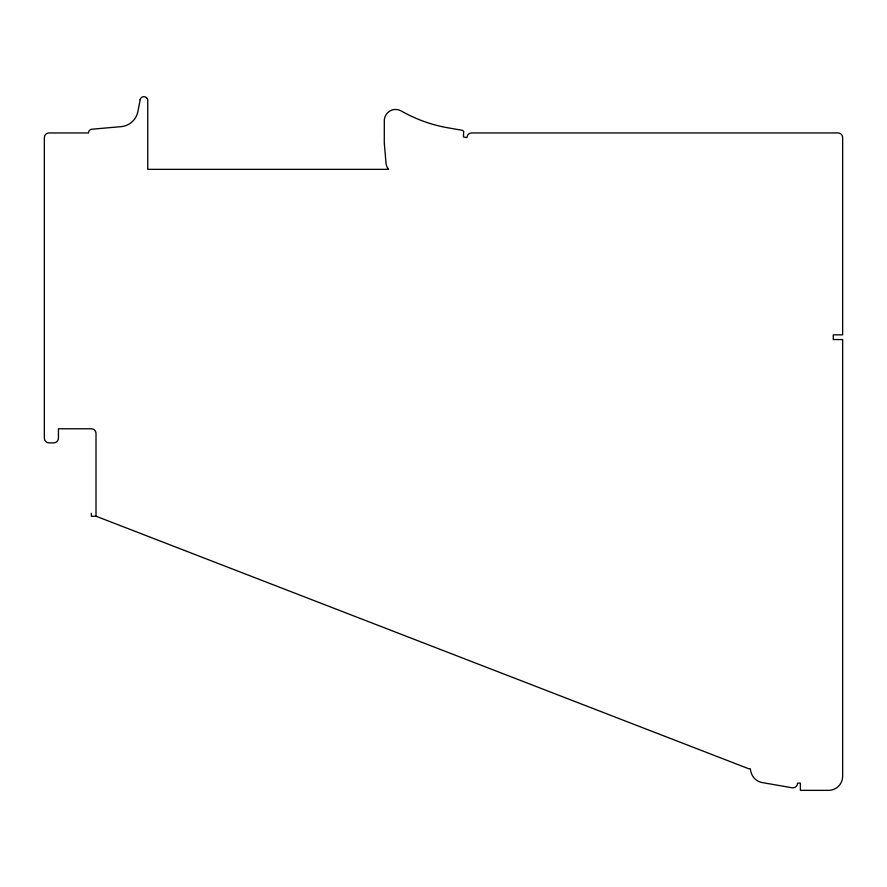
<?xml version="1.0" encoding="UTF-8"?>
<svg xmlns="http://www.w3.org/2000/svg" width="887" height="887" viewBox="0 0 887 887"><rect width="100%" height="100%" fill="white"/><g stroke="black" fill="none" stroke-linecap="round" stroke-linejoin="round"><path stroke-width="1.33" d="M140.213 99.677L137.906 111.518A18.782 18.782 0 0 1 121.109 126.653L92.248 129.18A3.759 3.759 0 0 0 88.489 132.939L49.051 132.939A4.701 4.701 0 0 0 44.35 137.629L44.35 438.167A4.701 4.701 0 0 0 49.04 442.868L53.741 442.868A4.701 4.701 0 0 0 58.431 438.167L58.431 428.776L91.306 428.776A4.701 4.701 0 0 1 96.007 433.477L96.007 516.212L748.728 768.752L750.324 768.752L750.579 770.504A40.259 40.259 0 0 0 751.433 773.475A14.092 14.092 0 0 0 760.88 782.323L792.058 787.778A4.701 4.701 0 0 0 797.568 783.154L800.384 783.154L800.384 790.361L828.558 790.361A14.081 14.081 0 0 0 842.65 776.269L842.65 339.555L833.259 339.555L833.259 334.854L842.65 334.854L842.65 137.629A4.701 4.701 0 0 0 837.949 132.939L471.673 132.939A4.701 4.701 0 0 0 466.983 137.629L463.446 136.942L463.668 131.409A2.816 2.816 0 0 0 461.861 130.223L448.168 127.85A143.982 143.982 0 0 1 401.223 110.953A11.265 11.265 0 0 0 384.492 118.769A12.595 12.595 0 0 0 384.315 120.687L384.282 142.885L386 163.086A11.265 11.265 0 0 0 388.573 169.35L147.763 169.35L147.763 100.397A3.759 3.759 0 0 0 147.02 98.158M96.007 516.19L91.416 516.345L91.306 513.296M140.068 99.643A3.881 3.881 0 0 1 146.976 98.202"/></g></svg>
